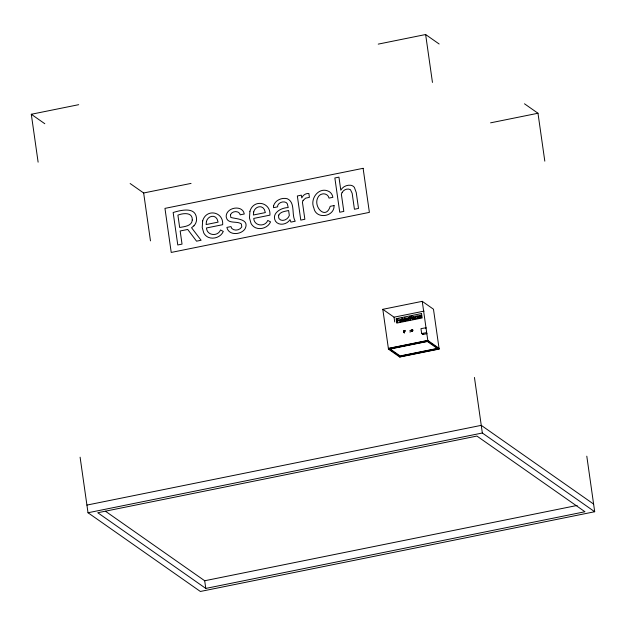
<?xml version="1.0" encoding="UTF-8"?>
<svg xmlns="http://www.w3.org/2000/svg" width="626" height="626" viewBox="0 0 626 626"><rect width="100%" height="100%" fill="white"/><g stroke="black" fill="none" stroke-linecap="round" stroke-linejoin="round"><path stroke-width="0.94" d="M403.621 330.614C403.77 331.78 402.714 331.796 404.599 332.985M403.535 331.42C404.052 332.969 403.269 330.238 403.723 331.428M411.345 330.739L412.941 330.004L411.016 330.231M404.044 331.115L405.171 330.395M404.161 332.766L403.715 332.469L404.122 332.476M411.47 330.763L413.003 330.63L409.92 332.085M410.265 330.293L409.827 330.88M411.321 330.309L412.213 329.581M38.116 162.165L31.3 114.268L78.696 104.683M378.237 44.117L425.633 34.532L439.139 43.992M130.145 183.528L143.651 192.988L191.047 183.402M490.588 122.837L537.984 113.251L544.808 161.148M382.807 309.314L422.245 301.341L433.474 309.213L439.147 349.058L399.717 357.031L388.48 349.159L382.807 309.314L394.044 317.186L424.092 311.106M427.026 333.658L423.019 334.464L421.65 333.509L420.962 328.642L425.93 327.789M421.65 333.509L426.627 332.649M427.261 340.724L389.341 348.392L400.147 355.959L438.067 348.291L438.177 349.058L400.257 356.726L388.37 348.392L427.801 340.419L439.037 348.291L401.485 355.889M388.48 349.159L427.91 341.186L439.147 349.058M389.45 349.159L427.37 341.491L438.177 349.058M86.92 505.088L481.261 425.351L593.612 504.071M80.105 457.191L88.016 512.749L482.349 433.012L594.7 511.732L586.797 456.174M105.465 511.231L204.694 580.756L577.164 505.44M205.79 588.417L584.958 511.747L476.926 436.064L97.758 512.733L205.79 588.417L204.694 580.756M594.7 511.732L200.367 591.468L88.016 512.749M524.486 103.791L537.984 113.251M31.3 114.268L44.806 123.729M411.321 330.199C411.47 331.522 414.029 331.444 411.509 331.404M425.633 34.532L432.456 82.429M474.445 377.455L482.349 433.012M422.245 301.341L427.91 341.186M425.766 327.672L425.852 328.259M426.361 331.858L426.462 332.531M422.926 333.791L423.019 334.464M400.147 355.959L400.257 356.726M394.044 317.186L394.724 321.975M399.607 356.264L399.717 357.031M143.651 192.988L150.467 240.877M273.57 205.837L273.507 207.675L277.615 206.846L277.772 205.305C279.18 202.315 283.257 201.001 286.168 202.511L287.342 203.818L288.21 207.597C281.309 207.558 271.058 213.169 275.518 221.236C279.032 226.236 287.115 224.468 289.995 219.671L290.933 222.097L295.214 221.228C291.207 214.327 295.668 202.683 287.334 198.747C281.927 197.292 275.111 200.187 273.57 205.837M412.902 317.265C415.202 316.646 413.066 317.335 413.183 318.924A0.798 0.751 -55 0 0 413.583 319.111C416.227 319.902 414.623 314.714 412.902 317.265M399.826 320.262C400.75 323.838 401.892 317.812 399.826 320.262M334.057 205.555C334.675 216.94 315.911 219.726 313.892 208.051C309.494 198.63 319.229 186.039 329.151 191.587A8.764 8.271 -55 0 1 332.383 195.523L332.883 197.323L329.026 198.106C328.368 194.576 324.299 192.831 321.161 194.334A5.744 5.423 -55 0 0 318.11 197.135C312.484 206.283 325.833 220.775 330.192 206.33L334.057 205.555M403.121 319.448L403.684 320.966L405.335 320.786L404.842 317.335L404.607 318.689A0.837 0.79 -55 0 0 404.106 318.509L403.121 319.448M230.438 214.702L230.806 217.449C236.534 219.1 249.758 218.873 245.118 228.725C241.198 234.985 228.623 235.814 226.886 227.402L230.971 226.581L231.698 228.349C234.343 231.315 239.93 230.282 241.777 226.917L241.401 223.998C237.097 220.493 227.645 224.562 226.268 217.159A6.26 5.908 -55 0 1 227.105 212.942C230.525 206.69 242.888 205.79 244.273 213.998L240.173 214.828L239.594 213.325C237.231 210.43 231.91 211.361 230.438 214.702M206.439 221.502L206.134 224.554L218.098 222.136L217.144 219.139L215.68 217.292L213.732 216.353C210.336 215.782 207.183 218.216 206.439 221.502M253.694 211.948L253.389 215L265.354 212.582L264.399 209.585L262.936 207.738L260.987 206.799C257.583 206.228 254.438 208.661 253.694 211.948M406.118 318.845C407.753 320.215 407.143 317.241 406.118 318.845M419.772 316.091C421.415 317.452 420.797 314.479 419.772 316.091M417.323 316.49L417.526 318.321L417.112 318.407C417.941 315.567 414.435 316.091 416.047 318.618L415.633 318.704L415.288 316.271L415.727 316.466A0.892 0.845 -55 0 1 416.188 316.067L418.473 315.801L419.005 318.024L418.598 318.102L418.191 316.138L417.323 316.49M192.268 220.031C191.9 226.166 184.193 226.612 179.662 227.481L177.909 215.141C182.855 213.137 192.816 211.846 192.268 220.031M403.559 319.338C403.895 323.047 405.726 317.507 403.559 319.338M401.626 320.661L400.46 321.795A1.033 0.97 -55 0 1 399.857 321.584L399.466 320.042L400.57 319.229A1.033 0.97 -55 0 1 401.18 319.432L401.626 320.661M202.667 220.845L202.221 227.528L203.779 232.989A10.924 10.306 -55 0 0 208.435 237.371C213.912 239.578 220.962 236.949 223.302 231.432L220.532 229.977C217.817 236.847 206.799 235.658 206.486 227.974L222.66 224.703C223.772 211.666 206.369 208.145 202.667 220.845M249.923 211.291L249.477 217.973L251.034 223.435A10.924 10.306 -55 0 0 255.69 227.817C261.167 230.024 268.21 227.395 270.557 221.878L267.779 220.422C265.072 227.293 254.054 226.103 253.741 218.419L269.916 215.148C271.027 202.112 253.624 198.591 249.923 211.291M405.734 318.783L405.851 320.003A1.103 1.041 -55 0 0 406.321 320.449C408.175 320.222 407.722 319.941 406.305 319.941C408.747 320.066 407.416 316.357 405.734 318.783M419.397 316.02L419.506 317.241A1.103 1.041 -55 0 0 419.976 317.687C421.83 317.46 421.384 317.179 419.96 317.179C422.401 317.304 421.071 313.595 419.397 316.02M278.742 215.086L278.554 217.12L279.118 218.779C282.154 222.41 288.116 219.374 289.329 215.469L288.625 210.516C285.221 211.369 280.542 211.541 278.742 215.086M413.418 318.196L414.107 318.657L414.412 317.734L413.418 318.196M405.178 331.154L404.521 330.88L405.178 331.154M303.086 200.461L302.421 202.151L304.862 219.28L300.777 220.109L297.342 195.977L301.317 195.171L301.779 197.949C302.89 195.132 305.817 193.184 308.868 193.504L309.408 197.339L305.566 198.184L303.086 200.461M408.614 318.196L408.794 320.089L408.379 320.168L408.035 317.742L409.193 317.492L408.614 318.196M342.148 192.432L341.366 194.209L343.815 211.4L339.73 212.23L334.855 177.972L338.94 177.142L340.794 190.194C342.712 186.681 346.843 184.748 350.771 185.265A6.205 5.853 -55 0 1 354.386 187.448L356.241 192.487L358.51 208.435L354.433 209.256L352.156 193.285L350.427 189.67C347.516 188.074 343.729 189.67 342.148 192.432M193.927 225.814L191.556 227.731L201.102 240.259L196.556 241.182L187.714 229.452L180.163 230.978L182.033 244.117L177.776 244.977L173.152 212.504C180.218 210.399 195.171 206.267 196.462 217.84A9.069 8.553 -55 0 1 193.927 225.814M363.111 168.316L164.959 208.38L171.227 252.442L369.387 212.378L363.111 168.316M421.533 313.556L396.133 318.697L396.759 323.102L422.159 317.961L421.533 313.556M402.252 317.859L401.845 317.945L402.338 321.396L402.745 321.31L402.252 317.859M398.793 318.744L396.79 319.15L397.252 322.421L397.682 322.335L397.479 320.888L398.832 320.614L397.424 320.535L397.267 319.416L398.793 318.744M409.952 316.49L409.521 316.576L409.983 319.847L410.413 319.761L410.053 317.241L412.471 319.346L412.002 316.075L411.579 316.161L411.939 318.689L409.952 316.49"/></g></svg>
